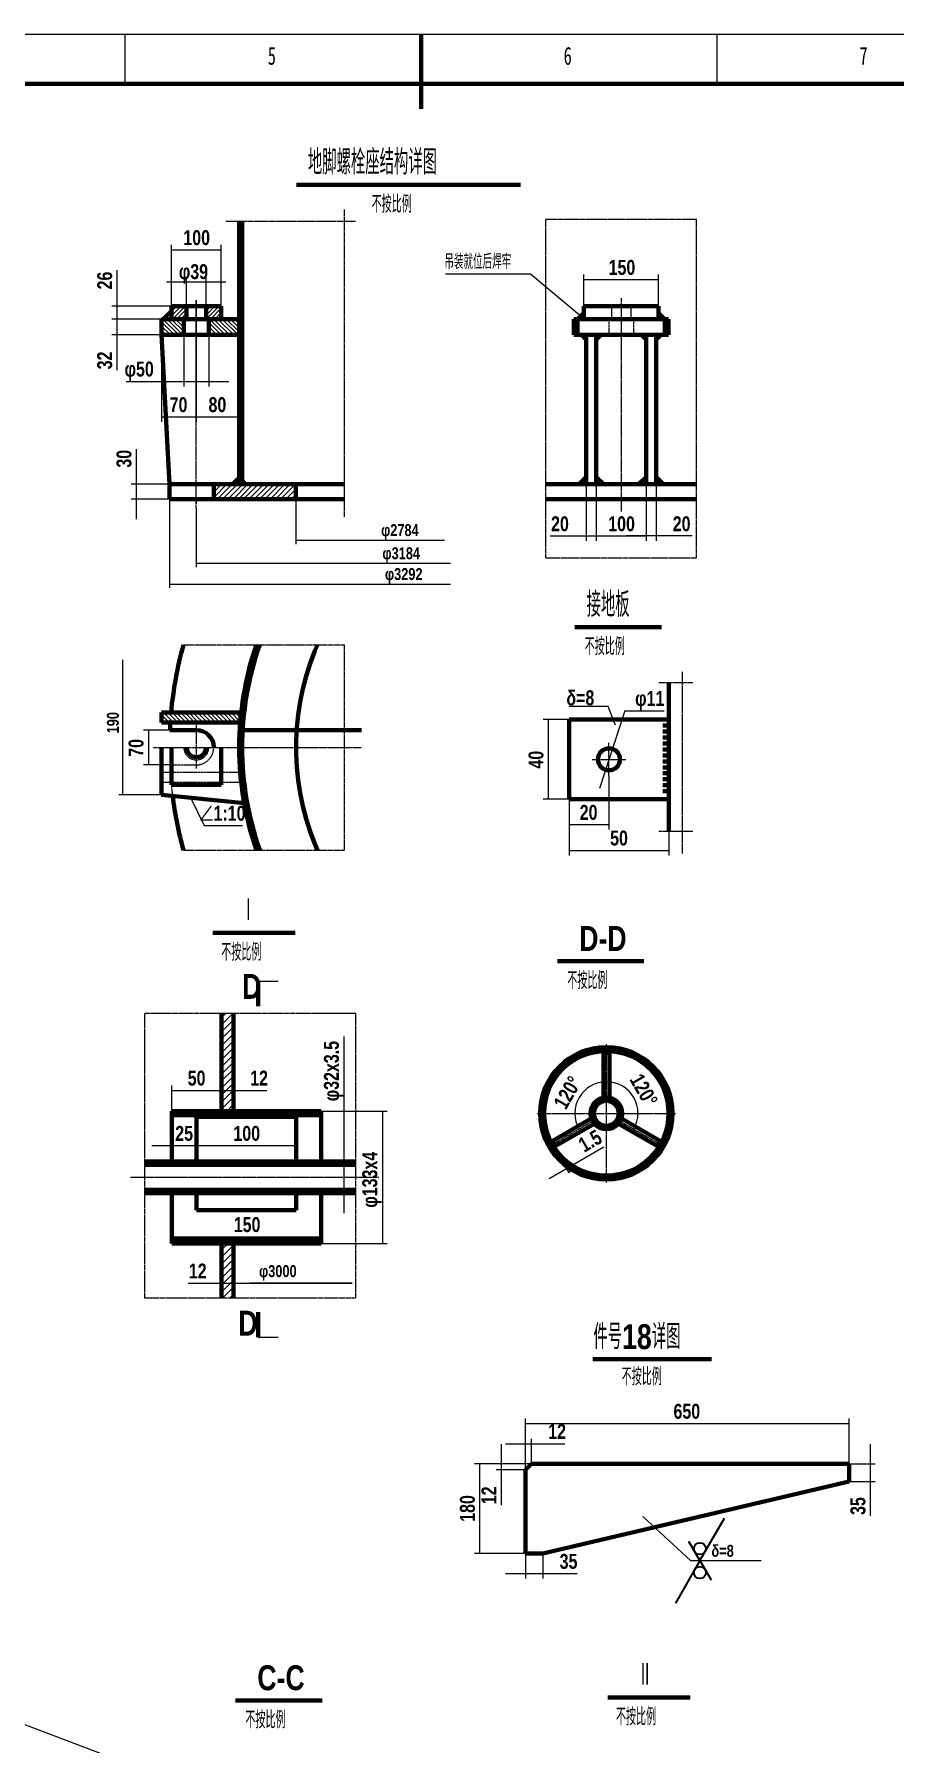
# Model space of a CAD drawing. Header units: millimetres. Extents: x 16 to 23776, y 3 to 33643.
# Drawn here: x 8788 to 15699, y 19906 to 33643 of the extents above; entities that cross this region are included whole.
import ezdxf

# ---------------------------------------------------------------- set-up
doc = ezdxf.new("R2010")
doc.units = ezdxf.units.MM
doc.header["$MEASUREMENT"] = 0
for name, pattern in [('EB_DASH', [6, 3, -3]), ('EB_DASHDOT', [39, 30, -3, 3, -3]), ('EB_DASHDOTDOT', [45, 30, -3, 3, -3, 3, -3])]:
    doc.linetypes.add(name, pattern=pattern)
for name, color, linetype, lineweight in [('CAXA0', 7, 'Continuous', 70), ('CAXA1', 1, 'EB_DASHDOT', 25), ('CAXA2', 6, 'EB_DASH', 25), ('CAXA3', 131, 'Continuous', 25), ('CAXA4', 3, 'Continuous', 25), ('CAXA7', 6, 'EB_DASHDOTDOT', 25)]:
    doc.layers.add(name, color=color, linetype=linetype, lineweight=lineweight)
doc.styles.add('UserTxtStyle4', font='SIMFANG.TTF', dxfattribs={"width": 0.667})
doc.styles.add('机械', font='bold.shx', dxfattribs={"width": 0.7, "bigfont": 'gbcbig.shx'})

msp = doc.modelspace()

# ---------------------------------------------------------------- linework, layer by layer
at = {"layer": 'CAXA0', "linetype": 'Continuous', "lineweight": 25}
for p, q in [((16, 33643), (23776, 33643)), ((9520, 33243), (9520, 33643)), ((11896, 33243), (11896, 33643)), ((14272, 33243), (14272, 33643))]:
    msp.add_line(p, q, dxfattribs=at)
at = {"layer": 'CAXA0', "linetype": 'Continuous', "lineweight": 70}
for p, q in [((11896, 33643), (11896, 33043)), ((1016, 33243), (23376, 33243)), ((10434, 30026), (10434, 32140)), ((10458, 30026), (10458, 32140)), ((9890, 31354), (9890, 31458)), ((9890, 31458), (10290, 31458)), ((10012, 31354), (10012, 31458)), ((10168, 31354), (10168, 31458)), ((10290, 31354), (10290, 31458)), ((9810, 31354), (10434, 31354)), ((9810, 31226), (9810, 31354)), ((9990, 31226), (9990, 31354)), ((10190, 31226), (10190, 31354)), ((9810, 31226), (9874, 30026)), ((9810, 31226), (10434, 31226)), ((9874, 30026), (11281, 30026)), ((9874, 29906), (9874, 30026)), ((10890, 29906), (10890, 30026)), ((9874, 29906), (11281, 29906)), ((10588, 26033), (10588, 25833)), ((10588, 23374), (10588, 23174)), ((12781, 22155), (12733, 22107)), ((12781, 22155), (15333, 22155)), ((15333, 22155), (15333, 22015)), ((12733, 22107), (12733, 21435)), ((12873, 21435), (15333, 22015)), ((12733, 21435), (12873, 21435))]:
    msp.add_line(p, q, dxfattribs=at)
at = {"layer": 'CAXA0'}
for p, q in [((10896, 32433), (12693, 32433)), ((13202, 31458), (13802, 31458)), ((13202, 31458), (13202, 31354)), ((13802, 31458), (13802, 31354)), ((9825, 31354), (9890, 31420)), ((13122, 31354), (13122, 31226)), ((13122, 31354), (13882, 31354)), ((13152, 31354), (13202, 31404)), ((13152, 31226), (13152, 31354)), ((13852, 31354), (13802, 31404)), ((13852, 31226), (13852, 31354)), ((13882, 31354), (13882, 31226)), ((13122, 31226), (13882, 31226)), ((13222, 31186), (13182, 31226)), ((13222, 31226), (13222, 30026)), ((13302, 31186), (13342, 31226)), ((13302, 31226), (13302, 30026)), ((13702, 31186), (13662, 31226)), ((13702, 31226), (13702, 30026)), ((13782, 31186), (13822, 31226)), ((13782, 31226), (13782, 30026)), ((13161, 30026), (13222, 30087)), ((13363, 30026), (13302, 30087)), ((13641, 30026), (13702, 30087)), ((13843, 30026), (13782, 30087)), ((10230, 29906), (10230, 30026)), ((10380, 30026), (10434, 30080)), ((10488, 30026), (10458, 30056)), ((12896, 30026), (14108, 30026)), ((12896, 29906), (14108, 29906)), ((13130, 28879), (13825, 28879)), ((13884, 28430), (13884, 27238)), ((9810, 28192), (10450, 28192)), ((9810, 28192), (9810, 28112)), ((9810, 28112), (9810, 28192)), ((9810, 28112), (10442, 28112)), ((9878, 28052), (10090, 28052)), ((10438, 28052), (11416, 28052)), ((13084, 28136), (13084, 27496)), ((13084, 28136), (13884, 28136)), ((13836, 28088), (13884, 28088)), ((13836, 28040), (13884, 28040)), ((9810, 27532), (9810, 27912)), ((9810, 27912), (9810, 27532)), ((9890, 27912), (9890, 27612)), ((10290, 27912), (10290, 27612)), ((13836, 27992), (13884, 27992)), ((13836, 27944), (13884, 27944)), ((13836, 27896), (13884, 27896)), ((13836, 27848), (13884, 27848)), ((13836, 27800), (13884, 27800)), ((13836, 27752), (13884, 27752)), ((9890, 27612), (10290, 27612)), ((13836, 27704), (13884, 27704)), ((13836, 27656), (13884, 27656)), ((9810, 27532), (10476, 27465)), ((13084, 27496), (13884, 27496)), ((13836, 27608), (13884, 27608)), ((13836, 27560), (13884, 27560)), ((10224, 26423), (10885, 26423)), ((12990, 26195), (13685, 26195)), ((10293, 25775), (10293, 24990)), ((10389, 25775), (10389, 24990)), ((13359, 25459), (13407, 25459)), ((13359, 25098), (13359, 25459)), ((13407, 25098), (13407, 25459)), ((9893, 24990), (11093, 24990)), ((9893, 24990), (9893, 24586)), ((9893, 24958), (11093, 24958)), ((10893, 24945), (10093, 24945)), ((10093, 24945), (10093, 24586)), ((10893, 24945), (10893, 24586)), ((11093, 24990), (11093, 24586)), ((13262, 24930), (12949, 24749)), ((13286, 24888), (12973, 24707)), ((13480, 24888), (13793, 24707)), ((13504, 24930), (13817, 24749)), ((12973, 24707), (12949, 24749)), ((13793, 24707), (13817, 24749)), ((9673, 24586), (11371, 24586)), ((9673, 24558), (11371, 24558)), ((9673, 24358), (11371, 24358)), ((9673, 24330), (11371, 24330)), ((9893, 24330), (9893, 23926)), ((10093, 24330), (10093, 24193)), ((10893, 24330), (10893, 24193)), ((11093, 24330), (11093, 23926)), ((10893, 24193), (10093, 24193)), ((9893, 23958), (11093, 23958)), ((9893, 23926), (11093, 23926)), ((10293, 23926), (10293, 23489)), ((10389, 23926), (10389, 23489)), ((13273, 22996), (14226, 22996)), ((10405, 20255), (11100, 20255)), ((13394, 20279), (14055, 20279))]:
    msp.add_line(p, q, dxfattribs=at)
at = {"layer": 'CAXA0', "color": 0, "linetype": 'Continuous', "lineweight": 25}
for p, q in [((10434, 32088), (10458, 32064)), ((10434, 32031), (10458, 32007)), ((10439, 32140), (10458, 32120)), ((10434, 31974), (10458, 31950)), ((10434, 31918), (10458, 31894)), ((10434, 31861), (10458, 31837)), ((10434, 31805), (10458, 31781)), ((10434, 31748), (10458, 31724)), ((10434, 31692), (10458, 31668)), ((10434, 31635), (10458, 31611)), ((9890, 31380), (9969, 31458)), ((9890, 31414), (9935, 31458)), ((9890, 31448), (9901, 31458)), ((9899, 31354), (10003, 31458)), ((10168, 31454), (10172, 31458)), ((10168, 31420), (10206, 31458)), ((10168, 31386), (10240, 31458)), ((10170, 31354), (10274, 31458)), ((10434, 31578), (10458, 31554)), ((10434, 31522), (10458, 31498)), ((10434, 31465), (10458, 31441)), ((9810, 31331), (9915, 31226)), ((9821, 31354), (9949, 31226)), ((9855, 31354), (9983, 31226)), ((9889, 31354), (9990, 31253)), ((9923, 31354), (9990, 31287)), ((9932, 31354), (10012, 31434)), ((9957, 31354), (9990, 31321)), ((9966, 31354), (10012, 31400)), ((10000, 31354), (10012, 31366)), ((10190, 31325), (10289, 31226)), ((10195, 31354), (10323, 31226)), ((10204, 31354), (10290, 31441)), ((10229, 31354), (10357, 31226)), ((10238, 31354), (10290, 31407)), ((10263, 31354), (10391, 31226)), ((10272, 31354), (10290, 31373)), ((10297, 31354), (10425, 31226)), ((10331, 31354), (10434, 31250)), ((10364, 31354), (10434, 31284)), ((10398, 31354), (10434, 31318)), ((10432, 31354), (10434, 31352)), ((10434, 31409), (10458, 31385)), ((10434, 31352), (10458, 31328)), ((9810, 31297), (9882, 31226)), ((9810, 31263), (9848, 31226)), ((9810, 31229), (9814, 31226)), ((10190, 31291), (10255, 31226)), ((10190, 31257), (10221, 31226)), ((10434, 31296), (10458, 31272)), ((10434, 31239), (10458, 31215)), ((10434, 31182), (10458, 31158)), ((10434, 31126), (10458, 31102)), ((10434, 31069), (10458, 31045)), ((10434, 31013), (10458, 30989)), ((10434, 30956), (10458, 30932)), ((10434, 30900), (10458, 30876)), ((10434, 30843), (10458, 30819)), ((10434, 30786), (10458, 30762)), ((10434, 30730), (10458, 30706)), ((10434, 30673), (10458, 30649)), ((10434, 30617), (10458, 30593)), ((10434, 30560), (10458, 30536)), ((10434, 30504), (10458, 30480)), ((10434, 30447), (10458, 30423)), ((10434, 30390), (10458, 30366)), ((10434, 30334), (10458, 30310)), ((10434, 30277), (10458, 30253)), ((10434, 30221), (10458, 30197)), ((10434, 30164), (10458, 30140)), ((10434, 30108), (10458, 30084)), ((10230, 29921), (10335, 30026)), ((10230, 29964), (10293, 30026)), ((10230, 30006), (10251, 30026)), ((10258, 29906), (10378, 30026)), ((10300, 29906), (10420, 30026)), ((10343, 29906), (10463, 30026)), ((10385, 29906), (10505, 30026)), ((10428, 29906), (10548, 30026)), ((10434, 30051), (10458, 30027)), ((10470, 29906), (10590, 30026)), ((10512, 29906), (10632, 30026)), ((10555, 29906), (10675, 30026)), ((10597, 29906), (10717, 30026)), ((10640, 29906), (10760, 30026)), ((10682, 29906), (10802, 30026)), ((10725, 29906), (10845, 30026)), ((10767, 29906), (10887, 30026)), ((10809, 29906), (10890, 29987)), ((10852, 29906), (10890, 29945)), ((9810, 28175), (9873, 28112)), ((9827, 28192), (9883, 28136)), ((9861, 28192), (9885, 28168)), ((9885, 28168), (9941, 28112)), ((9895, 28192), (9975, 28112)), ((9929, 28192), (10009, 28112)), ((9963, 28192), (10043, 28112)), ((9997, 28192), (10077, 28112)), ((10031, 28192), (10090, 28132)), ((10065, 28192), (10090, 28166)), ((10090, 28166), (10145, 28112)), ((10099, 28192), (10179, 28112)), ((10133, 28192), (10213, 28112)), ((10166, 28192), (10246, 28112)), ((10200, 28192), (10280, 28112)), ((10234, 28192), (10314, 28112)), ((10268, 28192), (10348, 28112)), ((10302, 28192), (10382, 28112)), ((10336, 28192), (10416, 28112)), ((10370, 28192), (10443, 28119)), ((10404, 28192), (10446, 28150)), ((10438, 28192), (10449, 28181)), ((9810, 28141), (9839, 28112)), ((9883, 28136), (9907, 28112)), ((10090, 28132), (10111, 28112)), ((10293, 25684), (10383, 25775)), ((10293, 25741), (10327, 25775)), ((10293, 25628), (10389, 25724)), ((10293, 25571), (10389, 25667)), ((10293, 25514), (10389, 25610)), ((10293, 25458), (10389, 25554)), ((10293, 25401), (10389, 25497)), ((10293, 25345), (10389, 25441)), ((12938, 25264), (13091, 25417)), ((13071, 25362), (13166, 25458)), ((13163, 25421), (13221, 25479)), ((13221, 25445), (13268, 25491)), ((13269, 25459), (13309, 25499)), ((13311, 25467), (13347, 25503)), ((13349, 25471), (13382, 25504)), ((13384, 25472), (13415, 25503)), ((13417, 25471), (13446, 25500)), ((13448, 25468), (13476, 25496)), ((13477, 25463), (13504, 25490)), ((13505, 25457), (13531, 25483)), ((13531, 25449), (13557, 25475)), ((13557, 25441), (13581, 25466)), ((13581, 25431), (13605, 25455)), ((13604, 25420), (13628, 25444)), ((13626, 25409), (13650, 25432)), ((13648, 25396), (13671, 25419)), ((10293, 25288), (10389, 25384)), ((10293, 25232), (10389, 25328)), ((12897, 25189), (12993, 25284)), ((13668, 25383), (13691, 25406)), ((13688, 25368), (13711, 25391)), ((13707, 25353), (13729, 25376)), ((13725, 25337), (13747, 25360)), ((13742, 25320), (13764, 25343)), ((13758, 25303), (13781, 25325)), ((13773, 25284), (13796, 25307)), ((13788, 25265), (13811, 25288)), ((10293, 25175), (10389, 25271)), ((10293, 25118), (10389, 25214)), ((10293, 25062), (10389, 25158)), ((12876, 25134), (12934, 25192)), ((13802, 25245), (13825, 25268)), ((13815, 25224), (13838, 25247)), ((13827, 25202), (13851, 25226)), ((13838, 25179), (13862, 25203)), ((13848, 25155), (13873, 25180)), ((13857, 25131), (13882, 25156)), ((10293, 25005), (10389, 25101)), ((10334, 24990), (10389, 25045)), ((12851, 24973), (12884, 25006)), ((12852, 25008), (12888, 25044)), ((12856, 25046), (12896, 25086)), ((12864, 25088), (12910, 25134)), ((13266, 25024), (13288, 25003)), ((13279, 25046), (13299, 25026)), ((13294, 25064), (13314, 25044)), ((13313, 25079), (13334, 25059)), ((13336, 25091), (13358, 25069)), ((13362, 25098), (13383, 25077)), ((13383, 25077), (13389, 25072)), ((13395, 25099), (13440, 25054)), ((13443, 25085), (13496, 25032)), ((13465, 25029), (13511, 24984)), ((13865, 25105), (13891, 25130)), ((13872, 25077), (13898, 25104)), ((13877, 25049), (13905, 25076)), ((13881, 25019), (13910, 25047)), ((13883, 24987), (13913, 25017)), ((9893, 24967), (9915, 24990)), ((9917, 24958), (9949, 24990)), ((9951, 24958), (9983, 24990)), ((9985, 24958), (10017, 24990)), ((10019, 24958), (10051, 24990)), ((10053, 24958), (10085, 24990)), ((10087, 24958), (10119, 24990)), ((10121, 24958), (10153, 24990)), ((10155, 24958), (10187, 24990)), ((10189, 24958), (10221, 24990)), ((10223, 24958), (10255, 24990)), ((10257, 24958), (10289, 24990)), ((10290, 24958), (10322, 24990)), ((10324, 24958), (10356, 24990)), ((10358, 24958), (10390, 24990)), ((10392, 24958), (10424, 24990)), ((10426, 24958), (10458, 24990)), ((10460, 24958), (10492, 24990)), ((10494, 24958), (10526, 24990)), ((10528, 24958), (10560, 24990)), ((10562, 24958), (10594, 24990)), ((10596, 24958), (10628, 24990)), ((10630, 24958), (10662, 24990)), ((10664, 24958), (10696, 24990)), ((10698, 24958), (10730, 24990)), ((10732, 24958), (10764, 24990)), ((10766, 24958), (10798, 24990)), ((10800, 24958), (10832, 24990)), ((10834, 24958), (10866, 24990)), ((10867, 24958), (10899, 24990)), ((10901, 24958), (10933, 24990)), ((10935, 24958), (10967, 24990)), ((10969, 24958), (11001, 24990)), ((11003, 24958), (11035, 24990)), ((11037, 24958), (11069, 24990)), ((11071, 24958), (11093, 24979)), ((12852, 24940), (12883, 24971)), ((12855, 24909), (12884, 24938)), ((12859, 24879), (12887, 24907)), ((12865, 24851), (12892, 24878)), ((13255, 24967), (13292, 24931)), ((13258, 24999), (13283, 24973)), ((13264, 24925), (13336, 24853)), ((13342, 24881), (13379, 24844)), ((13385, 24872), (13410, 24847)), ((13414, 24877), (13435, 24855)), ((13437, 24888), (13457, 24867)), ((13456, 24903), (13475, 24883)), ((13470, 24922), (13490, 24902)), ((13480, 24946), (13502, 24924)), ((13483, 24977), (13488, 24972)), ((13488, 24972), (13509, 24951)), ((13863, 24831), (13906, 24874)), ((13874, 24876), (13912, 24914)), ((13880, 24916), (13915, 24950)), ((13883, 24952), (13902, 24972)), ((13902, 24972), (13915, 24985)), ((12872, 24824), (12898, 24850)), ((12880, 24798), (12906, 24824)), ((12889, 24774), (12914, 24798)), ((12900, 24750), (12924, 24774)), ((12911, 24727), (12935, 24751)), ((12923, 24705), (12946, 24729)), ((13807, 24707), (13879, 24779)), ((13844, 24778), (13896, 24830)), ((12936, 24684), (12959, 24707)), ((12949, 24664), (12972, 24687)), ((12964, 24644), (12987, 24667)), ((12979, 24626), (13002, 24648)), ((12995, 24608), (13018, 24631)), ((13012, 24591), (13035, 24613)), ((13030, 24574), (13052, 24597)), ((13640, 24506), (13849, 24715)), ((9673, 24578), (9694, 24558)), ((9700, 24586), (9728, 24558)), ((9734, 24586), (9762, 24558)), ((9768, 24586), (9796, 24558)), ((9801, 24586), (9829, 24558)), ((9835, 24586), (9863, 24558)), ((9869, 24586), (9897, 24558)), ((9903, 24586), (9931, 24558)), ((9937, 24586), (9965, 24558)), ((9971, 24586), (9999, 24558)), ((10005, 24586), (10033, 24558)), ((10039, 24586), (10067, 24558)), ((10073, 24586), (10101, 24558)), ((10107, 24586), (10135, 24558)), ((10141, 24586), (10169, 24558)), ((10175, 24586), (10203, 24558)), ((10209, 24586), (10237, 24558)), ((10243, 24586), (10271, 24558)), ((10277, 24586), (10305, 24558)), ((10311, 24586), (10339, 24558)), ((10345, 24586), (10373, 24558)), ((10378, 24586), (10406, 24558)), ((10412, 24586), (10440, 24558)), ((10446, 24586), (10474, 24558)), ((10480, 24586), (10508, 24558)), ((10514, 24586), (10542, 24558)), ((10548, 24586), (10576, 24558)), ((10582, 24586), (10610, 24558)), ((10616, 24586), (10644, 24558)), ((10650, 24586), (10678, 24558)), ((10684, 24586), (10712, 24558)), ((10718, 24586), (10746, 24558)), ((10752, 24586), (10780, 24558)), ((10786, 24586), (10814, 24558)), ((10820, 24586), (10848, 24558)), ((10854, 24586), (10882, 24558)), ((10888, 24586), (10916, 24558)), ((10922, 24586), (10950, 24558)), ((10955, 24586), (10983, 24558)), ((10989, 24586), (11017, 24558)), ((11023, 24586), (11051, 24558)), ((11057, 24586), (11085, 24558)), ((11091, 24586), (11119, 24558)), ((11125, 24586), (11153, 24558)), ((11159, 24586), (11187, 24558)), ((11193, 24586), (11221, 24558)), ((11227, 24586), (11255, 24558)), ((11261, 24586), (11289, 24558)), ((11295, 24586), (11323, 24558)), ((11329, 24586), (11357, 24558)), ((11363, 24586), (11371, 24578)), ((13048, 24559), (13071, 24582)), ((13067, 24544), (13090, 24567)), ((13087, 24530), (13110, 24553)), ((13108, 24517), (13131, 24540)), ((13129, 24504), (13153, 24528)), ((13152, 24493), (13176, 24517)), ((13175, 24482), (13200, 24507)), ((13199, 24473), (13224, 24498)), ((13225, 24464), (13250, 24490)), ((13251, 24457), (13278, 24483)), ((13279, 24450), (13306, 24478)), ((13308, 24445), (13337, 24474)), ((13338, 24442), (13369, 24472)), ((13370, 24440), (13383, 24453)), ((13383, 24453), (13403, 24472)), ((13405, 24440), (13439, 24475)), ((13441, 24443), (13479, 24481)), ((13481, 24449), (13524, 24492)), ((13525, 24459), (13577, 24511)), ((13576, 24476), (13648, 24548)), ((9673, 24341), (9684, 24330)), ((9690, 24358), (9718, 24330)), ((9724, 24358), (9752, 24330)), ((9758, 24358), (9786, 24330)), ((9792, 24358), (9820, 24330)), ((9826, 24358), (9854, 24330)), ((9860, 24358), (9888, 24330)), ((9894, 24358), (9922, 24330)), ((9928, 24358), (9956, 24330)), ((9962, 24358), (9990, 24330)), ((9996, 24358), (10024, 24330)), ((10029, 24358), (10057, 24330)), ((10063, 24358), (10091, 24330)), ((10097, 24358), (10125, 24330)), ((10131, 24358), (10159, 24330)), ((10165, 24358), (10193, 24330)), ((10199, 24358), (10227, 24330)), ((10233, 24358), (10261, 24330)), ((10267, 24358), (10295, 24330)), ((10301, 24358), (10329, 24330)), ((10335, 24358), (10363, 24330)), ((10369, 24358), (10397, 24330)), ((10403, 24358), (10431, 24330)), ((10437, 24358), (10465, 24330)), ((10471, 24358), (10499, 24330)), ((10505, 24358), (10533, 24330)), ((10539, 24358), (10567, 24330)), ((10573, 24358), (10601, 24330)), ((10606, 24358), (10634, 24330)), ((10640, 24358), (10668, 24330)), ((10674, 24358), (10702, 24330)), ((10708, 24358), (10736, 24330)), ((10742, 24358), (10770, 24330)), ((10776, 24358), (10804, 24330)), ((10810, 24358), (10838, 24330)), ((10844, 24358), (10872, 24330)), ((10878, 24358), (10906, 24330)), ((10912, 24358), (10940, 24330)), ((10946, 24358), (10974, 24330)), ((10980, 24358), (11008, 24330)), ((11014, 24358), (11042, 24330)), ((11048, 24358), (11076, 24330)), ((11082, 24358), (11110, 24330)), ((11116, 24358), (11144, 24330)), ((11150, 24358), (11178, 24330)), ((11183, 24358), (11211, 24330)), ((11217, 24358), (11245, 24330)), ((11251, 24358), (11279, 24330)), ((11285, 24358), (11313, 24330)), ((11319, 24358), (11347, 24330)), ((11353, 24358), (11371, 24341)), ((9893, 23949), (9901, 23958)), ((9903, 23926), (9935, 23958)), ((9937, 23926), (9969, 23958)), ((9971, 23926), (10003, 23958)), ((10005, 23926), (10037, 23958)), ((10039, 23926), (10071, 23958)), ((10073, 23926), (10105, 23958)), ((10107, 23926), (10139, 23958)), ((10141, 23926), (10173, 23958)), ((10175, 23926), (10207, 23958)), ((10209, 23926), (10241, 23958)), ((10243, 23926), (10275, 23958)), ((10277, 23926), (10309, 23958)), ((10293, 23874), (10345, 23926)), ((10293, 23817), (10389, 23913)), ((10311, 23926), (10343, 23958)), ((10345, 23926), (10377, 23958)), ((10379, 23926), (10411, 23958)), ((10412, 23926), (10444, 23958)), ((10446, 23926), (10478, 23958)), ((10480, 23926), (10512, 23958)), ((10514, 23926), (10546, 23958)), ((10548, 23926), (10580, 23958)), ((10582, 23926), (10614, 23958)), ((10616, 23926), (10648, 23958)), ((10650, 23926), (10682, 23958)), ((10684, 23926), (10716, 23958)), ((10718, 23926), (10750, 23958)), ((10752, 23926), (10784, 23958)), ((10786, 23926), (10818, 23958)), ((10820, 23926), (10852, 23958)), ((10854, 23926), (10886, 23958)), ((10888, 23926), (10920, 23958)), ((10922, 23926), (10954, 23958)), ((10956, 23926), (10988, 23958)), ((10989, 23926), (11021, 23958)), ((11023, 23926), (11055, 23958)), ((11057, 23926), (11089, 23958)), ((11091, 23926), (11093, 23927)), ((10293, 23761), (10389, 23857)), ((10293, 23704), (10389, 23800)), ((10293, 23648), (10389, 23744)), ((10293, 23591), (10389, 23687)), ((10293, 23535), (10389, 23631)), ((10304, 23489), (10389, 23574)), ((10360, 23489), (10389, 23517))]:
    msp.add_line(p, q, dxfattribs=at)
at = {"layer": 'CAXA0'}
for centre, radius in [((13404, 27816), 88), ((13383, 24972), 532), ((13383, 24972), 500), ((13383, 24972), 128), ((13383, 24972), 100)]:
    msp.add_circle(centre, radius, dxfattribs=at)
for centre, radius, start, end in [((12960, 27912), 3085, 164.4848, 174.7929), ((12960, 27912), 2525, 160.9245, 199.0755), ((12960, 27912), 2501, 160.7343, 199.2657), ((12960, 27912), 2069, 156.4946, 203.5054), ((12960, 27912), 3085, 176.2832, 177.3992), ((10090, 27912), 140, 0, 90), ((10090, 27912), 78, 180, 0), ((12960, 27912), 3085, 187.2408, 195.5152)]:
    msp.add_arc(centre, radius, start, end, dxfattribs=at)
at = {"layer": 'CAXA1', "linetype": 'EB_DASHDOT', "lineweight": 25}
for p, q in [((10090, 29835), (10090, 31505)), ((13502, 31521), (13502, 29808)), ((10090, 29906), (10090, 29869)), ((10090, 28090), (10090, 27741)), ((9747, 27912), (11416, 27912)), ((13404, 27680), (13404, 27952)), ((13268, 27816), (13540, 27816)), ((13383, 24416), (13383, 25528)), ((12827, 24972), (13939, 24972)), ((13276, 24910), (12939, 24715)), ((13490, 24910), (13807, 24727)), ((9561, 24458), (11557, 24458))]:
    msp.add_line(p, q, dxfattribs=at)
at = {"layer": 'CAXA2'}
for p, q in [((13424, 31458), (13424, 31354)), ((13580, 31458), (13580, 31354)), ((13402, 31354), (13402, 31226)), ((13602, 31354), (13602, 31226)), ((9878, 27772), (10090, 27772)), ((9810, 27712), (10442, 27712)), ((9810, 27632), (10450, 27632))]:
    msp.add_line(p, q, dxfattribs=at)
for centre, radius, start, end in [((10090, 27912), 100, 180, 0), ((10090, 27912), 140, 270, 0), ((12960, 27912), 3085, 182.6008, 187.2408)]:
    msp.add_arc(centre, radius, start, end, dxfattribs=at)
at = {"layer": 'CAXA3', "linetype": 'Continuous', "lineweight": 25}
for p, q in [((10588, 26033), (10748, 26033)), ((10588, 23174), (10748, 23174)), ((13675, 21733), (14058, 21378)), ((14058, 21378), (14625, 21378))]:
    msp.add_line(p, q, dxfattribs=at)
at = {"layer": 'CAXA3', "color": 0, "linetype": 'Continuous', "lineweight": 25}
msp.add_line((10333, 19445), (8630, 20092), dxfattribs=at)
at = {"layer": 'CAXA4', "linetype": 'Continuous', "lineweight": 25}
for p, q in [((9890, 31458), (9890, 31950)), ((9890, 31910), (10290, 31910)), ((10290, 31458), (10290, 31950)), ((9452, 31747), (9452, 31194)), ((9852, 31652), (10328, 31652)), ((10012, 31458), (10012, 31692)), ((10168, 31458), (10168, 31692)), ((13202, 31458), (13202, 31711)), ((13202, 31671), (13802, 31671)), ((13802, 31458), (13802, 31711)), ((9890, 31458), (9412, 31458)), ((9452, 31514), (9452, 30944)), ((10090, 31505), (10090, 30527)), ((10090, 31505), (10090, 30527)), ((9810, 31354), (9412, 31354)), ((9810, 31354), (9412, 31354)), ((9810, 31354), (9810, 30527)), ((9990, 31354), (9990, 30811)), ((9810, 31226), (9412, 31226)), ((10190, 31226), (10190, 30811)), ((9527, 30851), (10350, 30851)), ((9810, 30567), (10090, 30567)), ((10090, 30567), (10434, 30567)), ((10434, 30026), (10434, 30607)), ((9607, 30309), (9607, 29746)), ((9874, 30026), (9567, 30026)), ((9874, 30026), (9874, 29193)), ((13222, 30026), (13222, 29571)), ((13302, 30026), (13302, 29571)), ((13302, 30026), (13302, 29571)), ((13702, 30026), (13702, 29571)), ((13702, 30026), (13702, 29571)), ((13782, 30026), (13782, 29571)), ((9874, 29906), (9567, 29906)), ((10090, 29835), (10090, 29360)), ((10890, 29906), (10890, 29546)), ((10890, 29578), (12084, 29578)), ((12933, 29611), (13462, 29611)), ((13302, 29611), (13702, 29611)), ((14071, 29611), (13542, 29611)), ((10090, 29392), (12132, 29392)), ((10890, 29392), (12132, 29392)), ((9874, 29225), (12132, 29225)), ((9499, 27532), (9499, 28616)), ((13531, 28206), (13327, 27581)), ((13531, 28206), (13846, 28206)), ((10090, 28052), (9665, 28052)), ((9705, 28052), (9705, 27772)), ((13084, 28136), (12876, 28136)), ((12916, 28136), (12916, 27496)), ((13084, 28136), (13084, 27252)), ((9878, 27772), (9665, 27772)), ((13404, 27680), (13404, 27252)), ((9810, 27532), (9467, 27532)), ((13084, 27496), (12876, 27496)), ((13084, 27496), (13084, 27045)), ((13084, 27292), (13404, 27292)), ((13884, 27238), (13884, 27045)), ((13084, 27085), (13884, 27085)), ((11275, 25589), (11275, 24170)), ((9893, 24990), (9893, 25196)), ((9893, 25156), (10293, 25156)), ((10133, 25156), (10657, 25156)), ((10293, 24990), (10293, 25196)), ((10293, 24990), (10293, 25196)), ((10389, 24990), (10389, 25196)), ((10093, 24945), (10093, 24673)), ((11093, 24990), (11624, 24990)), ((11584, 24990), (11584, 23926)), ((9893, 24586), (9893, 24753)), ((10093, 24586), (10093, 24753)), ((10893, 24586), (10893, 24753)), ((12961, 24728), (13093, 24499)), ((9733, 24713), (10253, 24713)), ((10093, 24713), (10893, 24713)), ((13363, 24701), (12924, 24447)), ((12950, 24722), (13082, 24493)), ((11371, 24586), (11235, 24586)), ((11371, 24330), (11235, 24330)), ((9893, 23926), (9893, 24020)), ((9893, 23980), (11093, 23980)), ((10293, 23926), (10293, 23567)), ((11093, 23926), (11093, 24020)), ((11093, 23926), (11624, 23926)), ((10389, 23489), (10389, 23647)), ((10024, 23607), (10549, 23607)), ((12733, 22107), (12733, 22520)), ((12733, 22480), (15333, 22480)), ((15333, 22155), (15333, 22520)), ((12539, 22315), (12539, 21825)), ((12573, 22317), (13050, 22317)), ((12733, 22107), (12733, 22357)), ((12781, 22155), (12781, 22357)), ((15502, 22315), (15502, 21739)), ((12781, 22155), (12325, 22155)), ((12365, 22155), (12365, 21435)), ((12781, 22155), (12499, 22155)), ((15333, 22155), (15542, 22155)), ((12733, 22107), (12499, 22107)), ((15333, 22015), (15542, 22015)), ((12873, 21435), (12325, 21435)), ((12733, 21435), (12733, 21234)), ((12873, 21435), (12873, 21234)), ((12573, 21274), (13149, 21274))]:
    msp.add_line(p, q, dxfattribs=at)
at = {"layer": 'CAXA4', "color": 0, "linetype": 'Continuous', "lineweight": 25}
for p, q in [((12775, 31714), (12092, 31714)), ((13182, 31373), (12775, 31714)), ((10047, 27504), (10154, 27285)), ((10154, 27285), (10462, 27285))]:
    msp.add_line(p, q, dxfattribs=at)
at = {"layer": 'CAXA4'}
for p, q in [((13398, 28240), (13083, 28240)), ((13456, 28092), (13398, 28240)), ((11342, 23607), (10517, 23607)), ((10534, 23607), (11342, 23607))]:
    msp.add_line(p, q, dxfattribs=at)
at = {"layer": 'CAXA4', "color": 0, "linetype": 'Continuous', "lineweight": 35}
for q in [(14331, 21719), (14045, 21533), (13937, 21037), (14224, 21223)]:
    msp.add_line((14134, 21378), q, dxfattribs=at)
for centre in [(14134, 21474), (14134, 21282)]:
    msp.add_circle(centre, 48, dxfattribs=at)
at = {"layer": 'CAXA4', "linetype": 'Continuous', "lineweight": 25}
for radius, start, end in [(253, 90, 150), (254, 30, 90), (253, 150, 210), (254, 330, 30)]:
    msp.add_arc((13383, 24972), radius, start, end, dxfattribs=at)
at = {"layer": 'CAXA7'}
for p, q in [((11281, 29764), (11281, 32239)), ((12896, 29436), (12896, 32153)), ((14108, 32153), (12896, 32153)), ((14108, 29436), (14108, 32153)), ((10326, 32140), (11368, 32140)), ((12896, 29436), (14108, 29436)), ((9987, 28737), (11281, 28737)), ((11281, 27087), (11281, 28737)), ((13994, 27061), (13994, 28520)), ((14078, 28430), (13805, 28430)), ((13805, 27238), (14078, 27238)), ((9987, 27087), (11281, 27087)), ((9673, 25775), (9673, 23489)), ((11371, 25775), (9673, 25775)), ((11371, 23489), (11371, 25775)), ((9673, 23489), (11371, 23489))]:
    msp.add_line(p, q, dxfattribs=at)

# ---------------------------------------------------------------- texts
at = {"layer": 'CAXA0', "style": 'UserTxtStyle4', "width": 0.667}
for s, p in [('5', (10664, 33397)), ('6', (13040, 33397)), ('7', (15416, 33397))]:
    msp.add_text(s, height=144, dxfattribs=at).set_placement(p)
at = {"layer": 'CAXA4', "style": '机械', "width": 0.8}
for s, height, p in [('地脚螺栓座结构详图', 200, (10986, 32515)), ('不按比例', 140, (11498, 32208)), ('150', 120, (13401, 31709)), ('φ2784', 96, (11574, 29610)), ('20', 120, (12939, 29649)), ('100', 120, (13398, 29649)), ('20', 120, (13916, 29649)), ('φ3292', 96, (11605, 29257)), ('接地板', 200, (13224, 28961)), ('不按比例', 140, (13209, 28654)), ('δ=8', 120, (13062, 28251)), ('φ11', 120, (13614, 28246)), ('20', 120, (13169, 27330)), ('50', 120, (13413, 27124)), ('Ⅰ', 200, (10451, 26505)), ('D-D', 200, (13165, 26277)), ('不按比例', 140, (10290, 26198)), ('不按比例', 140, (13069, 25970)), ('D', 200, (10458, 25892)), ('50', 120, (10021, 25195)), ('12', 120, (10523, 25195)), ('25', 120, (9921, 24751)), ('100', 120, (10388, 24751)), ('150', 120, (10391, 24018)), ('12', 120, (10030, 23645)), ('φ3000', 96, (10594, 23656)), ('D', 200, (10428, 23186)), ('件号18详图', 200, (13279, 23078)), ('不按比例', 140, (13506, 22787)), ('650', 120, (13922, 22518)), ('12', 120, (12916, 22356)), ('35', 120, (13008, 21312)), ('δ=8', 96, (14227, 21409)), ('C-C', 200, (10580, 20337)), ('Ⅱ', 200, (13636, 20361)), ('不按比例', 140, (13460, 20054)), ('不按比例', 140, (10484, 20030))]:
    msp.add_text(s, height=height, dxfattribs=at).set_placement(p)
for s, height, rotation, p in [('100', 120, 360, (9986, 31948)), ('φ39', 120, 360, (9950, 31675)), ('26', 120, 90, (9414, 31592)), ('32', 120, 90, (9414, 30950)), ('φ50', 120, 360, (9514, 30892)), ('70', 120, 360, (9876, 30606)), ('80', 120, 360, (10188, 30606)), ('30', 120, 90, (9569, 30160)), ('φ3184', 96, 360, (11585, 29424)), ('190', 96, 90, (9468, 28025)), ('70', 120, 90, (9666, 27837)), ('40', 120, 90, (12878, 27742)), ('φ32x3.5', 120, 90, (11235, 25069)), ('120%%D', 120, 300, (13566, 25244)), ('120%%D', 120, 60, (13057, 24994)), ('1.5', 120, 30, (13205, 24654)), ('φ133x4', 120, 90, (11543, 24214)), ('180', 120, 90, (12327, 21690)), ('12', 120, 90, (12500, 21831)), ('35', 120, 90, (15463, 21745))]:
    msp.add_text(s, height=height, rotation=rotation, dxfattribs=at).set_placement(p)
at = {"layer": 'CAXA4', "color": 0, "style": '机械', "width": 0.8}
for s, p in [('吊装就位后焊牢', (12082, 31756)), ('∠1:10', (10117, 27323))]:
    msp.add_text(s, height=120, dxfattribs=at).set_placement(p)

doc.saveas('drawing.dxf')
